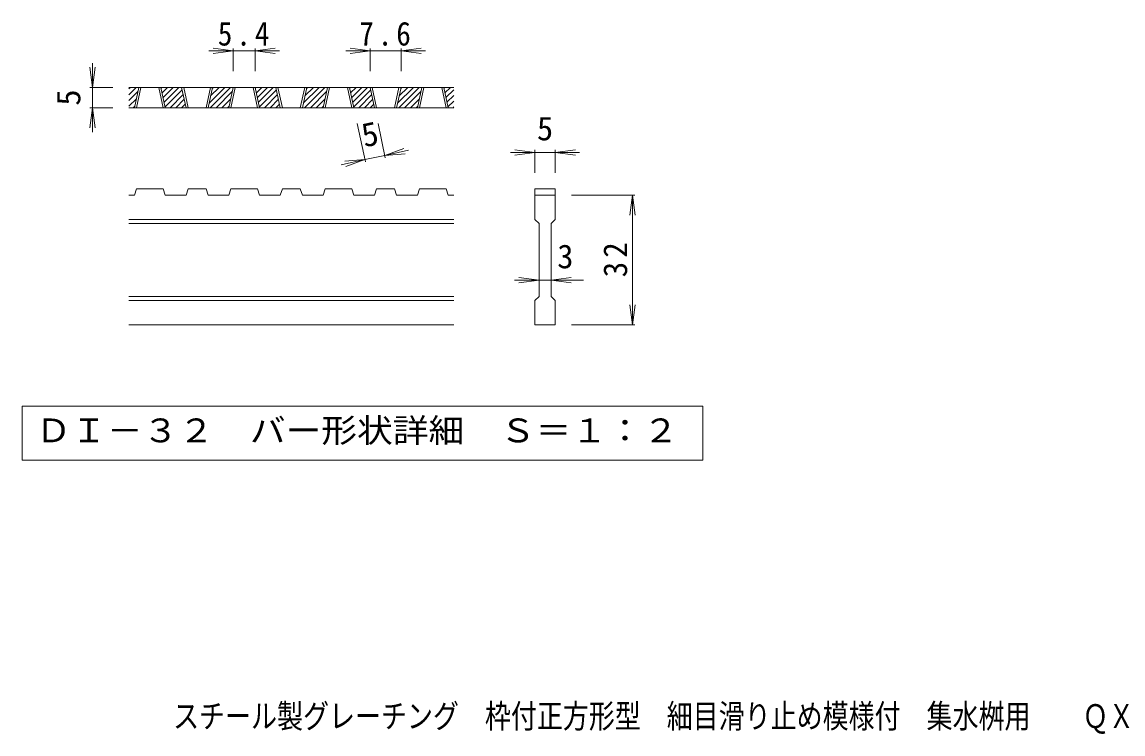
# Model space of a CAD drawing. Units: millimetres on the paper, enlarged 5 times, with parts at other scales. Extents: x -638 to 871, y -685 to 646.
# Drawn here: x -561 to 117, y -685 to -247 of the extents above; entities that cross this region are included whole.
import ezdxf
from ezdxf.enums import TextEntityAlignment as Align

# ---------------------------------------------------------------- set-up
doc = ezdxf.new("R2010")
doc.units = ezdxf.units.MM
doc.header["$LTSCALE"] = 5
doc.layers.add('D-0_通り芯', color=3, linetype='Continuous', lineweight=9)
doc.layers.add('D-4_寸法', color=7, linetype='Continuous', lineweight=9)
doc.layers.add('F-5_F-5ﾚｲﾔ', color=2, linetype='Continuous')
doc.styles.add('ＭＳ ゴシック', font='')
doc.styles.get('ＭＳ ゴシック').set_extended_font_data('MS Gothic')

msp = doc.modelspace()

# ---------------------------------------------------------------- linework, layer by layer
at = {"layer": 'D-0_通り芯'}
for p, q in [((-495.38, -291.636), (-490.847, -287.103)), ((-495.38, -288.1), (-494.383, -287.103)), ((-295.38, -287.103), (-495.38, -287.103)), ((-495.38, -295.172), (-489.799, -289.59)), ((-491.942, -299.603), (-489.267, -287.103)), ((-490.692, -299.603), (-488.017, -287.103)), ((-476.942, -287.103), (-474.267, -299.603)), ((-475.692, -287.103), (-473.017, -299.603)), ((-475.606, -287.502), (-475.207, -287.103)), ((-474.983, -290.414), (-471.672, -287.103)), ((-474.36, -293.326), (-468.136, -287.103)), ((-473.737, -296.239), (-464.601, -287.103)), ((-473.114, -299.151), (-462.584, -288.621)), ((-460.234, -299.603), (-462.909, -287.103)), ((-458.984, -299.603), (-461.659, -287.103)), ((-445.234, -287.103), (-447.909, -299.603)), ((-443.984, -287.103), (-446.659, -299.603)), ((-446.071, -296.858), (-436.317, -287.103)), ((-445.281, -299.603), (-432.781, -287.103)), ((-445.109, -292.359), (-439.852, -287.103)), ((-444.146, -287.861), (-443.388, -287.103)), ((-441.746, -299.603), (-431.733, -289.59)), ((-433.876, -299.603), (-431.201, -287.103)), ((-432.626, -299.603), (-429.951, -287.103)), ((-418.876, -287.103), (-416.201, -299.603)), ((-417.626, -287.103), (-414.951, -299.603)), ((-417.54, -287.502), (-417.141, -287.103)), ((-416.917, -290.414), (-413.606, -287.103)), ((-416.294, -293.326), (-410.07, -287.103)), ((-415.671, -296.239), (-406.535, -287.103)), ((-415.048, -299.151), (-404.518, -288.621)), ((-402.168, -299.603), (-404.843, -287.103)), ((-400.918, -299.603), (-403.593, -287.103)), ((-387.168, -287.103), (-389.843, -299.603)), ((-385.918, -287.103), (-388.593, -299.603)), ((-388.005, -296.858), (-378.25, -287.103)), ((-387.215, -299.603), (-374.715, -287.103)), ((-387.043, -292.359), (-381.786, -287.103)), ((-386.08, -287.861), (-385.322, -287.103)), ((-383.68, -299.603), (-373.667, -289.59)), ((-375.81, -299.603), (-373.135, -287.103)), ((-374.56, -299.603), (-371.885, -287.103)), ((-360.81, -287.103), (-358.135, -299.603)), ((-359.56, -287.103), (-356.885, -299.603)), ((-359.474, -287.502), (-359.075, -287.103)), ((-358.851, -290.414), (-355.54, -287.103)), ((-358.228, -293.326), (-352.004, -287.103)), ((-357.605, -296.239), (-348.469, -287.103)), ((-356.982, -299.151), (-346.452, -288.621)), ((-344.102, -299.603), (-346.777, -287.103)), ((-342.852, -299.603), (-345.527, -287.103)), ((-329.102, -287.103), (-331.777, -299.603)), ((-327.852, -287.103), (-330.527, -299.603)), ((-329.939, -296.858), (-320.184, -287.103)), ((-329.149, -299.603), (-316.649, -287.103)), ((-328.977, -292.359), (-323.72, -287.103)), ((-328.014, -287.861), (-327.256, -287.103)), ((-325.614, -299.603), (-315.601, -289.59)), ((-317.744, -299.603), (-315.069, -287.103)), ((-316.494, -299.603), (-313.819, -287.103)), ((-302.744, -287.103), (-300.069, -299.603)), ((-301.494, -287.103), (-298.819, -299.603)), ((-301.408, -287.502), (-301.009, -287.103)), ((-300.785, -290.414), (-297.474, -287.103)), ((-300.162, -293.326), (-295.38, -288.545)), ((-495.38, -298.707), (-490.762, -294.089)), ((-470.03, -299.603), (-461.961, -291.534)), ((-466.494, -299.603), (-461.337, -294.446)), ((-462.959, -299.603), (-460.714, -297.358)), ((-438.21, -299.603), (-432.696, -294.089)), ((-411.964, -299.603), (-403.895, -291.534)), ((-408.428, -299.603), (-403.271, -294.446)), ((-404.893, -299.603), (-402.648, -297.358)), ((-380.144, -299.603), (-374.63, -294.089)), ((-353.898, -299.603), (-345.829, -291.534)), ((-350.362, -299.603), (-345.205, -294.446)), ((-346.827, -299.603), (-344.582, -297.358)), ((-322.078, -299.603), (-316.564, -294.089)), ((-299.539, -296.239), (-295.38, -292.08)), ((-298.915, -299.151), (-295.38, -295.616)), ((-295.38, -299.603), (-495.38, -299.603)), ((-492.741, -299.603), (-491.724, -298.587)), ((-434.675, -299.603), (-433.658, -298.587)), ((-376.609, -299.603), (-375.592, -298.587)), ((-318.542, -299.603), (-317.526, -298.587)), ((-295.832, -299.603), (-295.38, -299.151)), ((-491.942, -353.353), (-490.692, -349.603)), ((-474.267, -349.603), (-490.692, -349.603)), ((-474.267, -349.603), (-473.017, -353.353)), ((-460.234, -353.353), (-458.984, -349.603)), ((-447.909, -349.603), (-458.984, -349.603)), ((-447.909, -349.603), (-446.659, -353.353)), ((-433.876, -353.353), (-432.626, -349.603)), ((-416.201, -349.603), (-432.626, -349.603)), ((-414.951, -353.353), (-416.201, -349.603)), ((-402.168, -353.353), (-400.918, -349.603)), ((-389.843, -349.603), (-400.918, -349.603)), ((-389.843, -349.603), (-388.593, -353.353)), ((-375.81, -353.353), (-374.56, -349.603)), ((-374.56, -349.603), (-358.135, -349.603)), ((-356.885, -353.353), (-358.135, -349.603)), ((-344.102, -353.353), (-342.852, -349.603)), ((-331.777, -349.603), (-342.852, -349.603)), ((-331.777, -349.603), (-330.527, -353.353)), ((-317.744, -353.353), (-316.494, -349.603)), ((-316.494, -349.603), (-300.069, -349.603)), ((-298.819, -353.353), (-300.069, -349.603)), ((-245.38, -349.603), (-232.88, -349.603)), ((-245.38, -349.603), (-245.38, -353.353)), ((-232.88, -349.603), (-232.88, -353.353)), ((-491.942, -353.353), (-495.38, -353.353)), ((-460.234, -353.353), (-473.017, -353.353)), ((-433.876, -353.353), (-446.659, -353.353)), ((-402.168, -353.353), (-414.951, -353.353)), ((-375.81, -353.353), (-388.593, -353.353)), ((-344.102, -353.353), (-356.885, -353.353)), ((-317.744, -353.353), (-330.527, -353.353)), ((-295.38, -353.353), (-298.819, -353.353)), ((-245.38, -353.353), (-232.88, -353.353)), ((-245.38, -368.353), (-245.38, -353.353)), ((-232.88, -353.353), (-232.88, -368.353)), ((-295.38, -368.353), (-495.38, -368.353)), ((-295.38, -370.852), (-495.38, -370.852)), ((-245.38, -368.353), (-242.88, -370.852)), ((-235.381, -370.852), (-232.88, -368.353)), ((-235.381, -370.852), (-235.381, -415.853)), ((-295.38, -415.853), (-495.38, -415.853)), ((-295.38, -418.353), (-495.38, -418.353)), ((-235.381, -415.853), (-232.88, -418.353)), ((-232.88, -418.353), (-232.88, -433.353)), ((-295.38, -433.353), (-495.38, -433.353)), ((-232.88, -433.353), (-245.38, -433.353))]:
    msp.add_line(p, q, dxfattribs=at)
msp.add_lwpolyline([(-245.38, -433.353), (-245.38, -418.353), (-242.88, -415.853), (-242.88, -370.852)], dxfattribs=at)
at = {"layer": 'D-0_通り芯', "color": 7}
msp.add_lwpolyline([(-561.207, -483.353), (-561.207, -516.578), (-142.053, -516.578), (-142.053, -483.353)], close=True, dxfattribs=at)
at = {"layer": 'D-4_寸法'}
for p, q in [((-431.201, -264.603), (-443.594, -262.971)), ((-431.201, -263.103), (-431.201, -277.103)), ((-417.626, -264.603), (-405.233, -262.971)), ((-417.626, -263.103), (-417.626, -277.103)), ((-346.777, -264.603), (-359.17, -262.971)), ((-346.777, -263.103), (-346.777, -277.103)), ((-327.852, -264.603), (-315.459, -262.971)), ((-327.852, -263.103), (-327.852, -277.103)), ((-431.201, -264.603), (-446.201, -264.603)), ((-431.201, -264.603), (-443.594, -266.234)), ((-417.626, -264.603), (-431.201, -264.603)), ((-417.626, -264.603), (-405.233, -266.234)), ((-417.626, -264.603), (-402.626, -264.603)), ((-346.777, -264.603), (-361.777, -264.603)), ((-346.777, -264.603), (-359.17, -266.234)), ((-327.852, -264.603), (-346.777, -264.603)), ((-327.852, -264.603), (-315.459, -266.234)), ((-327.852, -264.603), (-312.852, -264.603)), ((-517.88, -287.103), (-519.512, -274.71)), ((-517.88, -287.103), (-517.88, -272.103)), ((-517.88, -287.103), (-516.249, -274.71)), ((-519.38, -287.103), (-505.38, -287.103)), ((-517.88, -287.103), (-517.88, -299.603)), ((-517.88, -299.603), (-519.512, -311.996)), ((-519.38, -299.603), (-505.38, -299.603)), ((-517.88, -299.603), (-516.249, -311.996)), ((-517.88, -299.603), (-517.88, -314.603)), ((-349.733, -333.021), (-354.792, -309.381)), ((-337.51, -330.405), (-342.009, -309.381)), ((-337.824, -328.939), (-326.047, -324.75)), ((-350.047, -331.554), (-364.715, -334.693)), ((-350.047, -331.554), (-362.507, -332.552)), ((-350.047, -331.554), (-361.825, -335.743)), ((-337.824, -328.939), (-350.047, -331.554)), ((-337.824, -328.939), (-323.156, -325.8)), ((-337.824, -328.939), (-325.364, -327.941)), ((-245.38, -327.103), (-260.38, -327.103)), ((-245.38, -327.103), (-257.773, -325.471)), ((-245.38, -327.103), (-257.773, -328.734)), ((-245.38, -325.603), (-245.38, -339.603)), ((-232.88, -327.103), (-245.38, -327.103)), ((-232.88, -327.103), (-220.487, -325.471)), ((-232.88, -325.603), (-232.88, -339.603)), ((-232.88, -327.103), (-220.487, -328.734)), ((-232.88, -327.103), (-217.88, -327.103)), ((-183.88, -353.353), (-222.88, -353.353)), ((-185.38, -353.353), (-187.012, -365.746)), ((-185.38, -353.353), (-183.749, -365.746)), ((-185.38, -433.353), (-185.38, -353.353)), ((-242.88, -405.853), (-257.88, -405.853)), ((-242.88, -405.853), (-255.273, -404.221)), ((-242.88, -405.853), (-255.273, -407.484)), ((-235.381, -405.853), (-242.88, -405.853)), ((-235.381, -405.853), (-222.987, -404.221)), ((-235.381, -405.853), (-222.987, -407.484)), ((-235.381, -405.853), (-215.381, -405.853)), ((-185.38, -433.353), (-187.012, -420.96)), ((-185.38, -433.353), (-183.749, -420.96)), ((-183.88, -433.353), (-222.88, -433.353))]:
    msp.add_line(p, q, dxfattribs=at)

# ---------------------------------------------------------------- texts
at = {"layer": 'D-0_通り芯', "color": 2, "style": 'ＭＳ ゴシック', "width": 1.1}
msp.add_text('ＤＩ－３２\u3000バー形状詳細\u3000Ｓ＝１：２', height=14.66, dxfattribs=at).set_placement((-552.88, -509.966), align=Align.BOTTOM_LEFT)
at = {"layer": 'D-4_寸法', "color": 2, "style": 'ＭＳ ゴシック'}
for rotation, p in [(90, (-520.88, -298.353)), (12.079, (-349.453, -328.359))]:
    msp.add_text('5', height=14.66, rotation=rotation, dxfattribs=at).set_placement(p, align=Align.BOTTOM_LEFT)
for s, p in [('5', (-244.13, -324.103)), ('3', (-231.63, -402.853))]:
    msp.add_text(s, height=14.66, dxfattribs=at).set_placement(p, align=Align.BOTTOM_LEFT)
at = {"layer": 'D-4_寸法', "color": 2, "char_height": 14.66, "attachment_point": 7, "style": 'ＭＳ ゴシック'}
for s, insert in [('\\T1.27;\\W0.9;5.4', (-440.663, -261.603)), ('\\T1.27;\\W0.9;7.6', (-353.564, -261.603))]:
    msp.add_mtext(s, dxfattribs=dict(at, insert=insert))
at = {"layer": 'D-4_寸法', "color": 2, "insert": (-188.38, -403.978), "char_height": 14.66, "attachment_point": 7, "rotation": 90, "style": 'ＭＳ ゴシック'}
msp.add_mtext('\\T1.27;\\W0.95;32', dxfattribs=at)
at = {"layer": 'F-5_F-5ﾚｲﾔ', "style": 'ＭＳ ゴシック', "width": 0.8}
msp.add_text('スチール製グレーチング\u3000枠付正方形型\u3000細目滑り止め模様付\u3000集水桝用\u3000\u3000ＱＸＣ\u3000３３３２', height=14.66, dxfattribs=at).set_placement((-468.161, -685.791), align=Align.BOTTOM_LEFT)

doc.saveas('drawing.dxf')
